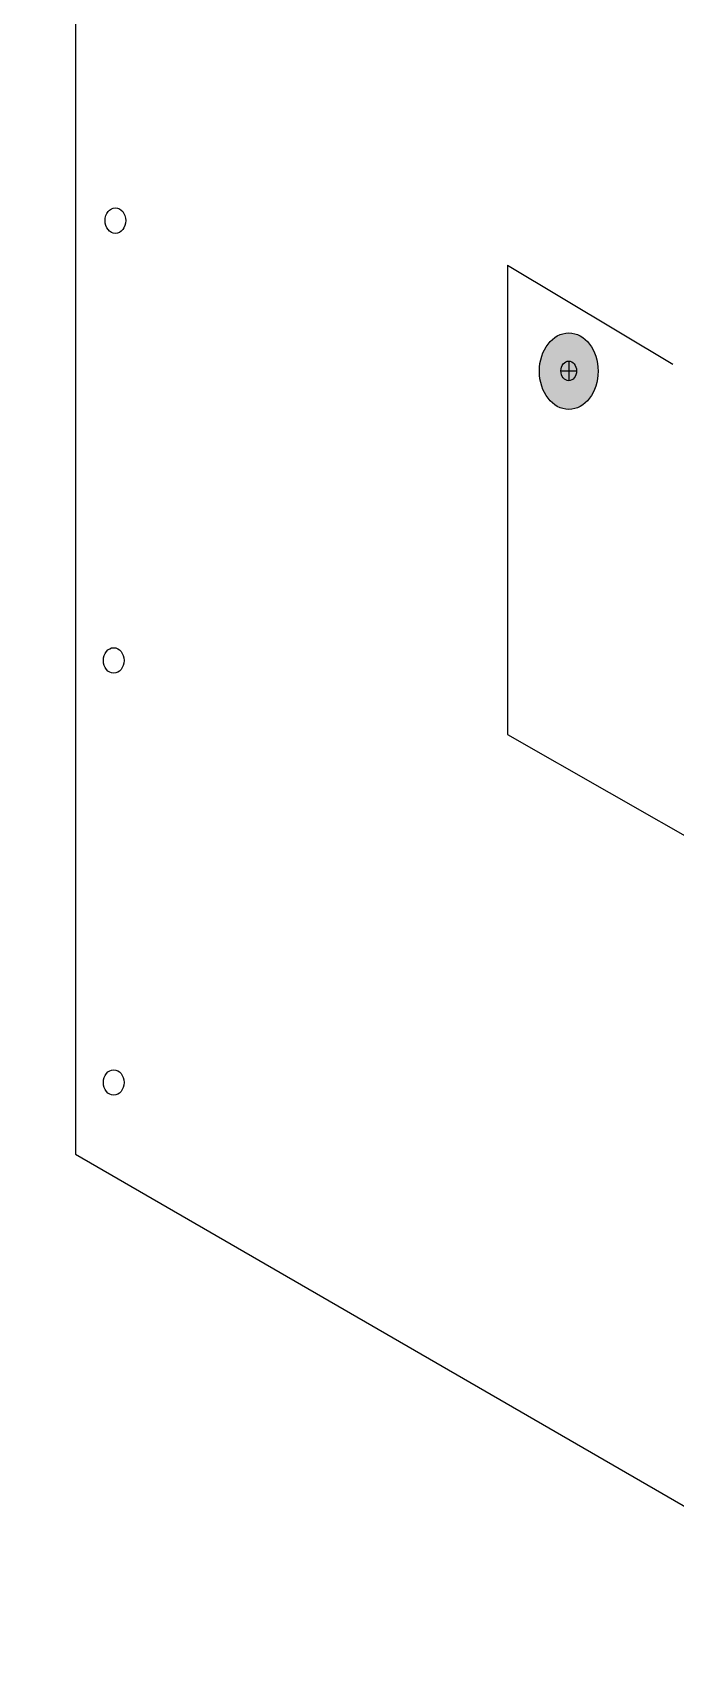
# Model space of a CAD drawing. Extents: x -1140 to 5605, y -816 to 2382.
# Drawn here: x 3585.8 to 3666.2, y -40.7 to 161.5 of the extents above; entities that cross this region are included whole.
import ezdxf

# ---------------------------------------------------------------- set-up
doc = ezdxf.new("R2010")
doc.units = 0
doc.header["$MEASUREMENT"] = 0
for name, color, linetype, lineweight in [('G-ANNO-TTLB', 7, 'Continuous', 0), ('TYVEK', 7, 'Continuous', 0), ('wall scratch', 7, 'Continuous', 0)]:
    doc.layers.add(name, color=color, linetype=linetype, lineweight=lineweight)

# ---------------------------------------------------------------- blocks, each defined once
blk = doc.blocks.new('Block_52')
at = {"layer": 'wall scratch', "color": 18, "lineweight": 25, "true_color": 0x000000}
blk.add_lwpolyline([(3591.63, 21.71)], dxfattribs=at)
blk = doc.blocks.new('Block_53')
at = {"layer": 'wall scratch', "color": 18, "lineweight": 25, "true_color": 0x000000}
blk.add_lwpolyline([(3591.63, 21.71)], dxfattribs=at)
blk = doc.blocks.new('Block_54')
at = {"layer": 'wall scratch', "color": 18, "lineweight": 25, "true_color": 0x000000}
for centre in [(3596.21, 138), (3596, 83.04), (3596, 30.3)]:
    blk.add_ellipse(centre, major_axis=(0, 1.59), ratio=0.812499, dxfattribs=at)
blk = doc.blocks.new('Block_331')
at = {"layer": 'TYVEK', "color": 4, "lineweight": 25, "true_color": 0x00ffff}
for points in [[(3664.51, 149.63)], [(3686.95, 136.77)]]:
    blk.add_lwpolyline(points, dxfattribs=at)
blk = doc.blocks.new('Block_355')
at = {"layer": 'TYVEK', "color": 4, "lineweight": 25, "true_color": 0x00ffff}
for points in [[(3642.52, 127.35)], [(3806.38, 33.74)]]:
    blk.add_lwpolyline(points, dxfattribs=at)

msp = doc.modelspace()

# ---------------------------------------------------------------- hatches: boundary and pattern name
at = {"layer": 'G-ANNO-TTLB', "true_color": 0xff00ff, "transparency": 33554687}
h = msp.add_hatch(color=6, dxfattribs=at)
edge = h.paths.add_edge_path()
edge.add_spline(control_points=[(5285.56, -733.23), (5285.56, -733.23), (2356.04, -733.23), (2356.04, -733.23), (2356.04, -733.23), (2356.04, 1723.77), (2356.04, 1723.77), (2356.04, 1723.77), (5285.56, 1723.77), (5285.56, 1723.77), (5285.56, 1723.77), (5285.56, -733.23), (5285.56, -733.23)], knot_values=[0, 0, 0, 0, 1, 1, 1, 2, 2, 2, 3, 3, 3, 4, 4, 4, 4], degree=3, periodic=0)
edge = h.paths.add_edge_path()
edge.add_spline(control_points=[(2365.04, 1714.77), (2365.04, 1714.77), (2365.04, -724.23), (2365.04, -724.23), (2365.04, -724.23), (5276.56, -724.23), (5276.56, -724.23), (5276.56, -724.23), (5276.56, 1714.77), (5276.56, 1714.77), (5276.56, 1714.77), (2365.04, 1714.77), (2365.04, 1714.77)], knot_values=[0, 0, 0, 0, 1, 1, 1, 2, 2, 2, 3, 3, 3, 4, 4, 4, 4], degree=3, periodic=0)
edge.add_line((2365.04, 1714.77), (2365.04, 1714.77))
at = {"layer": 'TYVEK', "true_color": 0x003b71, "transparency": 33554687}
h = msp.add_hatch(color=156, dxfattribs=at)
h.dxf.hatch_style = 2
edge = h.paths.add_edge_path()
edge.add_ellipse((3652.83, 119.19), major_axis=(0, 4.78), ratio=0.766948, start_angle=0, end_angle=360)

# ---------------------------------------------------------------- linework, layer by layer
at = {"layer": 'G-ANNO-TTLB'}
for points in [[(5285.56, -733.23), (5285.56, -733.23), (2356.04, -733.23), (2356.04, -733.23), (2356.04, -733.23), (2356.04, 1723.77), (2356.04, 1723.77), (2356.04, 1723.77), (5285.56, 1723.77), (5285.56, 1723.77), (5285.56, 1723.77), (5285.56, -733.23), (5285.56, -733.23)], [(2365.04, 1714.77), (2365.04, 1714.77), (2365.04, -724.23), (2365.04, -724.23), (2365.04, -724.23), (5276.56, -724.23), (5276.56, -724.23), (5276.56, -724.23), (5276.56, 1714.77), (5276.56, 1714.77), (5276.56, 1714.77), (2365.04, 1714.77), (2365.04, 1714.77)]]:
    msp.add_open_spline(points, degree=3, knots=[0, 0, 0, 0, 1, 1, 1, 2, 2, 2, 3, 3, 3, 4, 4, 4, 4], dxfattribs=at)
at = {"layer": 'TYVEK', "color": 4, "lineweight": 25, "true_color": 0x00ffff}
for p, q in [((3645.16, 132.45), (3665.84, 120.05)), ((3645.16, 132.45), (3645.16, 73.79)), ((3645.16, 73.79), (3809.02, -19.82))]:
    msp.add_line(p, q, dxfattribs=at)
at = {"layer": 'TYVEK', "color": 18, "lineweight": 25, "true_color": 0x080808}
for p, q in [((3652.83, 120.45), (3652.83, 117.98)), ((3651.86, 119.22), (3653.8, 119.22))]:
    msp.add_line(p, q, dxfattribs=at)
at = {"layer": 'TYVEK', "color": 2, "lineweight": 25, "true_color": 0xffff00}
msp.add_line((3591.23, 21.35), (3860.1, -134.3), dxfattribs=at)
at = {"layer": 'TYVEK', "color": 4, "lineweight": 25, "true_color": 0x00ffff}
msp.add_lwpolyline([(3664.51, 149.63)], dxfattribs=at)
at = {"layer": 'TYVEK', "color": 18, "lineweight": 25, "true_color": 0x000000}
msp.add_ellipse((3652.83, 119.19), major_axis=(0, 4.78), ratio=0.766948, dxfattribs=at)
at = {"layer": 'TYVEK', "color": 18, "lineweight": 25, "true_color": 0x080808}
msp.add_ellipse((3652.83, 119.22), major_axis=(0, 1.23), ratio=0.788846, dxfattribs=at)
at = {"layer": 'wall scratch', "color": 2, "lineweight": 25, "true_color": 0xffff00}
for p, q in [((3591.23, 443.72), (3591.23, 21.35)), ((3591.23, 21.35), (3860.1, -134.3))]:
    msp.add_line(p, q, dxfattribs=at)

# ---------------------------------------------------------------- block references
at = {"layer": 'TYVEK'}
for name in ['Block_331', 'Block_355']:
    msp.add_blockref(name, (0, 0), dxfattribs=at)
at = {"layer": 'wall scratch'}
for name in ['Block_52', 'Block_54', 'Block_53']:
    msp.add_blockref(name, (0, 0), dxfattribs=at)

doc.saveas('drawing.dxf')
